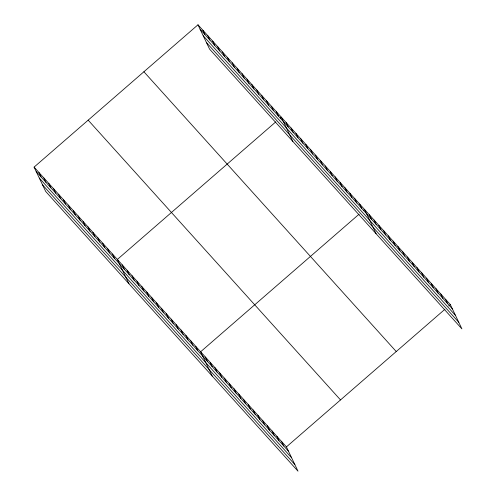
<?xml version="1.0" encoding="UTF-8"?>
<svg xmlns="http://www.w3.org/2000/svg" width="496" height="496" viewBox="0 0 496 496"><rect width="100%" height="100%" fill="white"/><g stroke="black" fill="none" stroke-linecap="round" stroke-linejoin="round"><path stroke-width="0.74" d="M34.081 167.115L286.428 446.896L298.015 471.2L45.669 191.419L34.081 167.115L197.985 24.8L450.331 304.581L461.919 328.885L209.572 49.104L197.985 24.8M275.85 121.824L117.354 259.445L128.948 283.749M280.172 118.067L281.257 117.13L292.851 141.434M359.123 214.154L200.626 351.769L212.22 376.073M363.45 210.397L364.529 209.455L376.123 233.759M286.428 446.896L444.918 309.275M448.706 305.989L450.331 304.581M200.068 29.171L452.414 308.952M203.205 35.749L455.551 315.53M206.435 42.526L458.781 322.307M143.896 71.765L396.242 351.546M88.164 120.15L340.516 399.931M36.165 171.486L288.511 451.267M39.302 178.064L291.648 457.845M42.532 184.841L294.878 464.622M445.563 299.293L447.646 303.664M440.795 294.01L442.878 298.381M436.027 288.728L438.117 293.099M431.26 283.439L433.349 287.81M426.498 278.157L428.581 282.528M421.73 272.874L423.813 277.245M416.962 267.586L419.046 271.957M412.195 262.303L414.284 266.674M407.427 257.015L409.516 261.386M402.665 251.732L404.748 256.103M397.897 246.45L399.981 250.821M393.13 241.161L395.213 245.532M388.362 235.879L390.451 240.25M383.6 230.597L385.683 234.968M378.832 225.308L380.916 229.679M374.065 220.026L376.148 224.397M369.297 214.737L371.38 219.108M359.631 204.023L361.714 208.394M354.733 198.592L356.816 202.963M349.835 193.161L351.918 197.532M344.937 187.73L347.02 192.101M340.039 182.299L342.122 186.67M335.141 176.867L337.224 181.238M330.243 171.436L332.326 175.807M325.345 166.005L327.428 170.376M320.447 160.574L322.53 164.945M315.549 155.143L317.632 159.514M310.645 149.711L312.734 154.082M305.747 144.28L307.836 148.651M300.849 138.849L302.938 143.22M295.951 133.418L298.034 137.789M291.053 127.987L293.136 132.358M286.155 122.555L288.238 126.926M276.359 111.699L278.442 116.07M271.461 106.268L273.544 110.639M266.563 100.837L268.646 105.208M261.665 95.406L263.748 99.777M256.767 89.974L258.85 94.345M251.863 84.543L253.952 88.914M246.965 79.112L249.054 83.483M242.067 73.681L244.156 78.052M237.169 68.25L239.252 72.621M232.271 62.818L234.354 67.189M227.373 57.387L229.456 61.758M222.475 51.956L224.558 56.327M217.577 46.525L219.66 50.896M212.679 41.094L214.762 45.465M207.781 35.662L209.864 40.033M202.883 30.231L204.966 34.602M281.66 441.614L283.743 445.985M276.892 436.325L278.975 440.696M272.124 431.043L274.214 435.414M267.356 425.754L269.446 430.125M262.595 420.472L264.678 424.843M257.827 415.189L259.91 419.56M253.059 409.901L255.142 414.272M248.291 404.618L250.381 408.989M243.524 399.336L245.613 403.707M238.762 394.047L240.845 398.418M233.994 388.765L236.077 393.136M229.226 383.476L231.31 387.847M224.459 378.194L226.548 382.565M219.691 372.911L221.78 377.282M214.929 367.623L217.012 371.994M210.161 362.34L212.245 366.711M205.394 357.058L207.477 361.429M195.728 346.338L197.811 350.709M190.83 340.907L192.913 345.278M185.932 335.476L188.015 339.847M181.034 330.045L183.117 334.416M176.136 324.613L178.219 328.984M171.238 319.182L173.321 323.553M166.34 313.751L168.423 318.122M161.442 308.32L163.525 312.691M156.544 302.889L158.627 307.26M151.64 297.457L153.729 301.828M146.742 292.032L148.831 296.403M141.844 286.601L143.933 290.972M136.946 281.17L139.035 285.541M132.048 275.739L134.131 280.11M127.15 270.308L129.233 274.679M122.252 264.876L124.335 269.247M112.456 254.014L114.539 258.385M107.558 248.583L109.641 252.954M102.66 243.152L104.743 247.523M97.762 237.72L99.845 242.091M92.864 232.289L94.947 236.66M87.959 226.858L90.049 231.229M83.061 221.427L85.151 225.798M78.163 215.996L80.253 220.367M73.265 210.564L75.349 214.935M68.367 205.133L70.451 209.504M63.469 199.702L65.553 204.073M58.571 194.271L60.655 198.642M53.673 188.84L55.757 193.211M48.775 183.408L50.859 187.779M43.877 177.977L45.961 182.348M38.979 172.546L41.063 176.917"/></g></svg>
